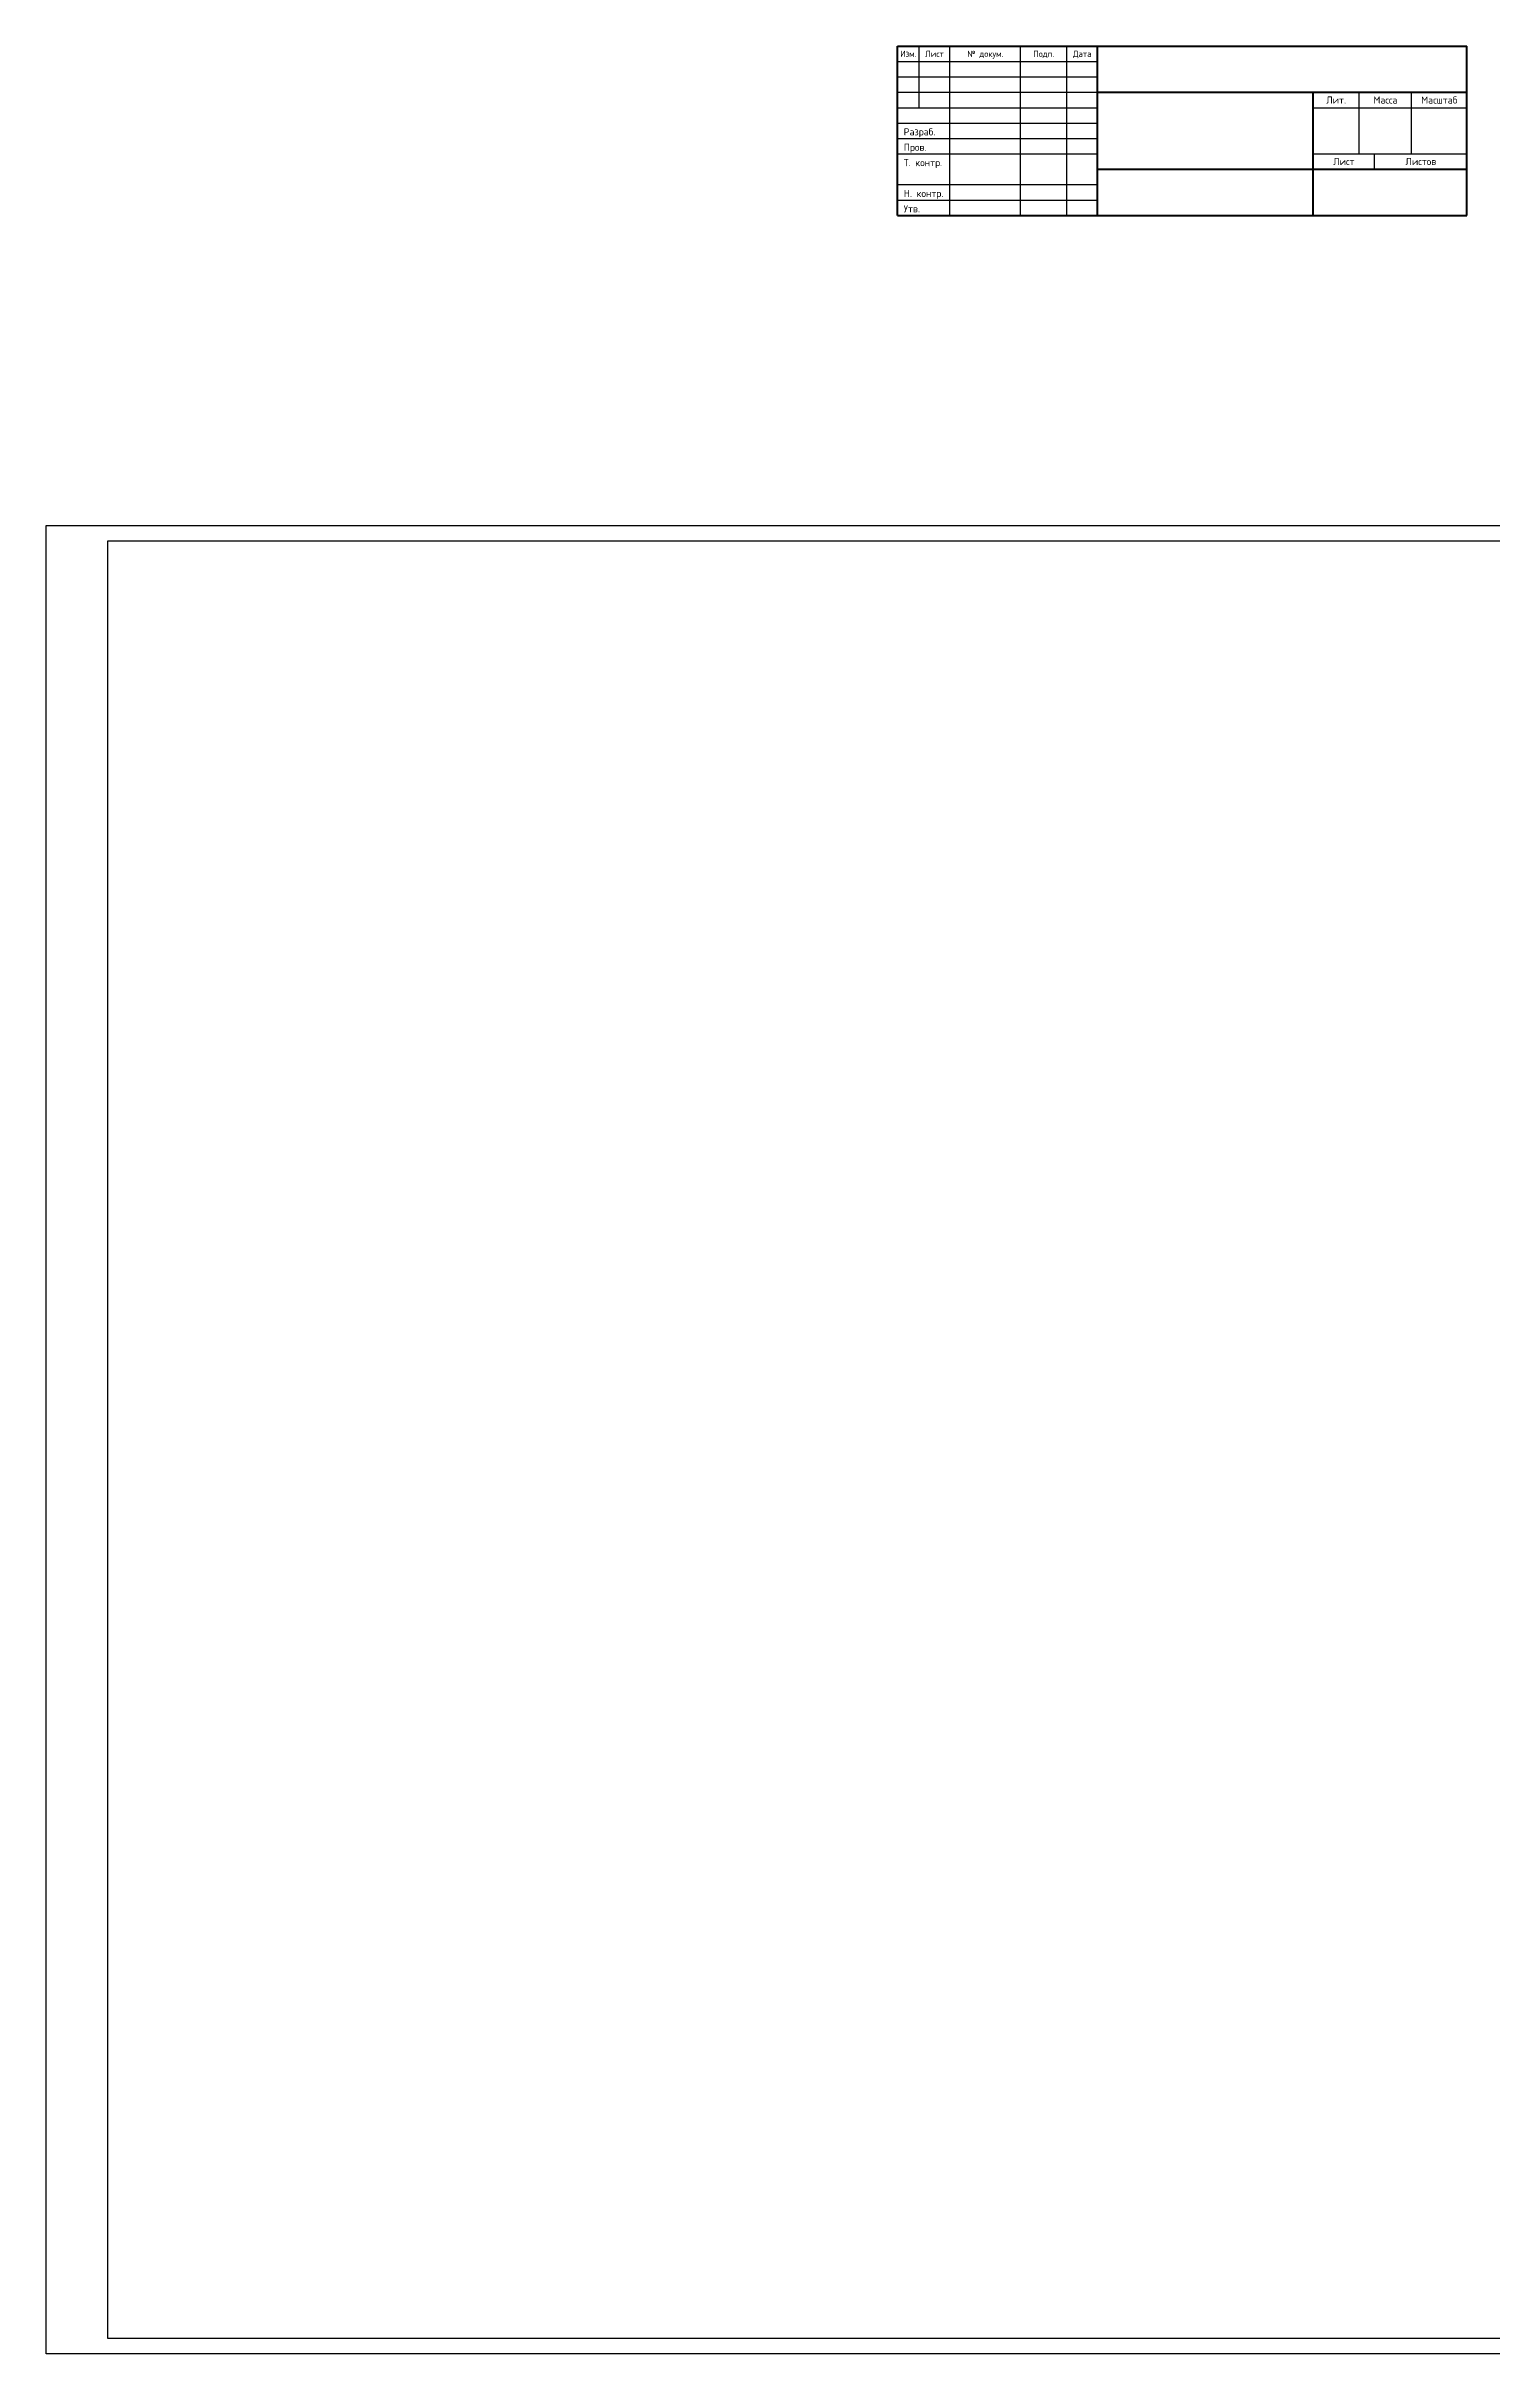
# Model space of a CAD drawing. Header units: millimetres. Extents: x 63961 to 279437, y 165795 to 374915.
# Drawn here: x 63961 to 71481, y 182306 to 194301 of the extents above; entities that cross this region are included whole.
import ezdxf
from ezdxf.enums import TextEntityAlignment as Align

# ---------------------------------------------------------------- set-up
doc = ezdxf.new("R2010")
doc.units = ezdxf.units.MM
doc.layers.add('Рамка', color=7, linetype='Continuous')
doc.styles.get("Standard").update_dxf_attribs({"font": 'isocpeur.ttf'})

msp = doc.modelspace()

# ---------------------------------------------------------------- linework, layer by layer
at = {"layer": 'Рамка', "lineweight": 50}
for p, q in [((68386.717, 194301.467), (71346.717, 194301.467)), ((68386.717, 193421.467), (68386.717, 194301.467)), ((69426.717, 193421.467), (69426.717, 194301.467)), ((71346.717, 193421.467), (71346.717, 194301.467)), ((69426.717, 194061.467), (71346.717, 194061.467)), ((70546.717, 193421.467), (70546.717, 194061.467)), ((69426.717, 193661.467), (71346.717, 193661.467)), ((68386.717, 193421.467), (71346.717, 193421.467))]:
    msp.add_line(p, q, dxfattribs=at)
at = {"layer": 'Рамка', "lineweight": 25}
for p, q in [((68386.717, 194221.467), (69426.717, 194221.467)), ((68498.717, 193981.467), (68498.717, 194301.467)), ((68658.717, 193421.467), (68658.717, 194301.467)), ((69026.717, 193421.467), (69026.717, 194301.467)), ((69266.717, 193421.467), (69266.717, 194301.467)), ((68386.717, 194141.467), (69426.717, 194141.467)), ((68386.717, 194061.467), (69426.717, 194061.467)), ((68386.717, 193981.467), (69426.717, 193981.467)), ((70546.717, 193981.467), (71346.717, 193981.467)), ((70786.717, 193741.467), (70786.717, 194061.467)), ((71058.717, 193741.467), (71058.717, 194061.467)), ((68386.717, 193901.467), (69426.717, 193901.467)), ((68386.717, 193821.467), (69426.717, 193821.467)), ((68386.717, 193741.467), (69426.717, 193741.467)), ((70546.717, 193741.467), (71346.717, 193741.467)), ((70866.717, 193661.467), (70866.717, 193741.467)), ((68386.717, 193581.467), (69426.717, 193581.467)), ((68386.717, 193501.467), (69426.717, 193501.467))]:
    msp.add_line(p, q, dxfattribs=at)
at = {"layer": 'Рамка'}
for p, q in [((63960.953, 191809.782), (77416.953, 191809.782)), ((63960.953, 182305.782), (63960.953, 191809.782)), ((64280.953, 191729.782), (77336.953, 191729.782)), ((64280.953, 182385.782), (64280.953, 191729.782)), ((77336.953, 182385.782), (64280.953, 182385.782)), ((77416.953, 182305.782), (63960.953, 182305.782))]:
    msp.add_line(p, q, dxfattribs=at)

# ---------------------------------------------------------------- texts
for s, height, p in [('Изм.', 32, (68442.717, 194261.467)), ('Лист', 32, (68578.717, 194261.467)), ('№ докум.', 32, (68842.717, 194261.467)), ('Подп.', 32, (69146.717, 194261.467)), ('Дата', 32, (69346.717, 194261.467)), ('Лит.', 36.8, (70666.717, 194021.467)), ('Масса', 36.8, (70922.717, 194021.467)), ('Масштаб', 36.8, (71202.717, 194021.467)), ('Лист', 36.8, (70706.717, 193701.467)), ('Листов', 36.8, (71106.717, 193701.467))]:
    msp.add_text(s, height=height, dxfattribs=at).set_placement(p, align=Align.MIDDLE_CENTER)
for s, p in [('Разраб.', (68418.717, 193837.467)), ('Пров.', (68418.717, 193757.467)), ('Т. контр.', (68418.717, 193677.467)), ('Н. контр.', (68418.717, 193517.467)), ('Утв.', (68418.717, 193437.467))]:
    msp.add_text(s, height=36.8, dxfattribs=at).set_placement(p)

doc.saveas('drawing.dxf')
